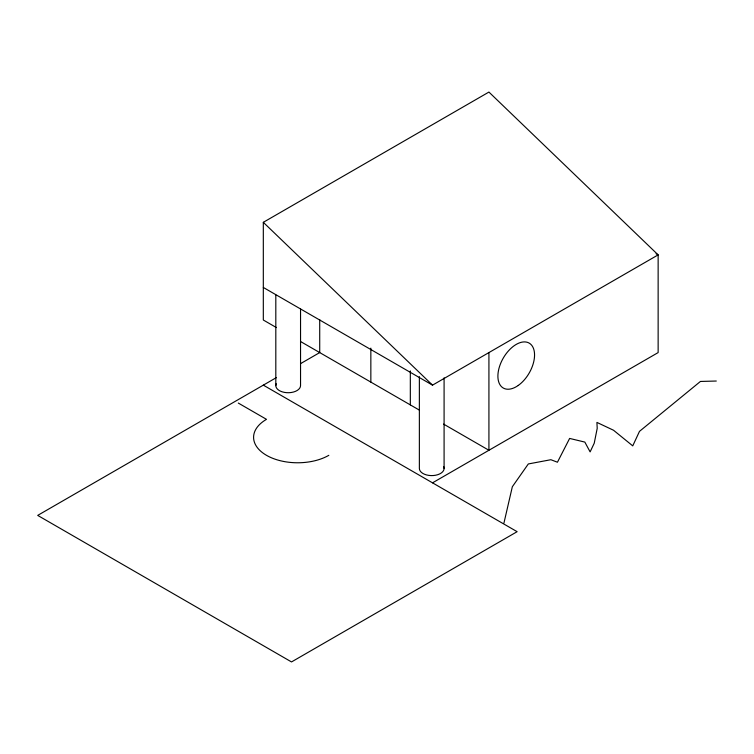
<?xml version="1.0" encoding="UTF-8"?>
<svg xmlns="http://www.w3.org/2000/svg" width="754" height="754" viewBox="0 0 754 754"><rect width="100%" height="100%" fill="white"/><g stroke="black" fill="none" stroke-linecap="round" stroke-linejoin="round"><path stroke-width="1.13" d="M503.955 522.993L512.334 486.745L528.318 463.955L550.872 459.714L557.442 462.221L569.628 438.432L584.84 442.089L590.118 451.891L594.237 443.201L597.215 428.329L596.914 422.41L613.539 430.251L632.747 445.878L639.486 431.363L700.428 381.449L716.3 381.034M276.407 327.575L263.316 320.016L263.316 222.317L488.922 92.063L658.138 254.88L658.138 352.58L432.523 482.833M276.407 377.584L37.7 515.397L291.515 661.937L517.131 531.683L263.316 385.143M300.582 363.626L319.715 352.58L319.715 319.621M263.316 287.453L432.523 385.143L658.138 254.88L656.093 253.712M300.582 341.534L419.394 410.129M443.578 424.087L488.922 450.27L488.922 352.58M238.292 403.06L266.492 419.337A44.071 25.448 0 0 0 266.492 455.322A44.071 25.448 0 0 0 328.819 455.322M263.316 222.317L432.523 385.143M444.087 377.829L444.087 468.46M419.365 376.661L419.365 468.46A12.366 7.135 0 0 0 433.343 475.538A12.366 7.135 0 0 0 443.672 466.613M410.327 370.94L410.327 404.889M370.845 348.141L370.845 382.099M300.544 309.083L300.544 385.586A12.366 7.135 0 0 1 286.567 392.664A12.366 7.135 0 0 1 276.237 383.739M275.813 294.955L275.813 385.586M518.271 385.426A25.928 14.967 -60 0 0 530.986 344.493A25.928 14.967 -60 0 0 499.431 366.793A25.928 14.967 -60 0 0 518.271 385.426"/></g></svg>
